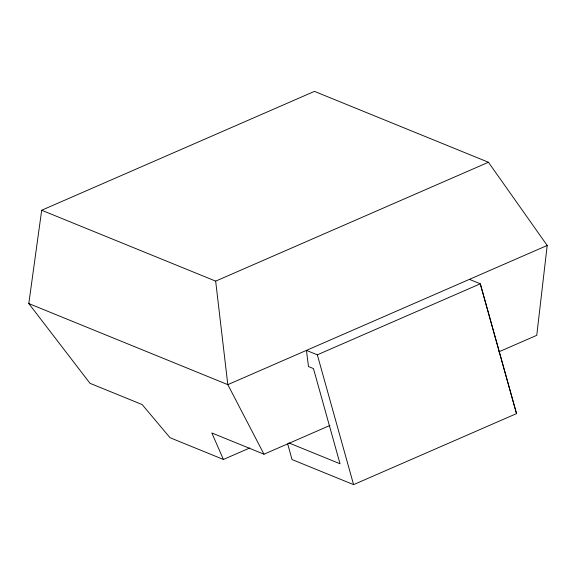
<?xml version="1.0" encoding="UTF-8"?>
<svg xmlns="http://www.w3.org/2000/svg" width="576" height="576" viewBox="0 0 576 576"><rect width="100%" height="100%" fill="white"/><g stroke="black" fill="none" stroke-linecap="round" stroke-linejoin="round"><path stroke-width="0.86" d="M249.782 447.962L223.402 459.461L170.035 437.717L142.157 404.568L90.007 383.321L28.8 303.566L41.681 210.247L314.453 91.375L488.434 162.259L547.2 245.47L536.753 335.333L498.845 351.85M41.681 210.247L215.662 281.131L488.434 162.259M547.2 245.47L227.815 384.646L28.8 303.566M288.857 442.915L340.034 463.766L313.459 368.575L308.491 366.552L306.446 350.381L317.333 354.816L480.29 283.802L516.535 413.611L353.578 484.625L292.039 459.554L287.69 443.974M223.402 459.461L211.831 432.958L263.981 454.205L329.911 425.47M469.404 279.367L480.29 283.802L516.514 413.618M263.981 454.205L227.815 384.646L215.662 281.131M317.333 354.816L353.578 484.625"/></g></svg>
